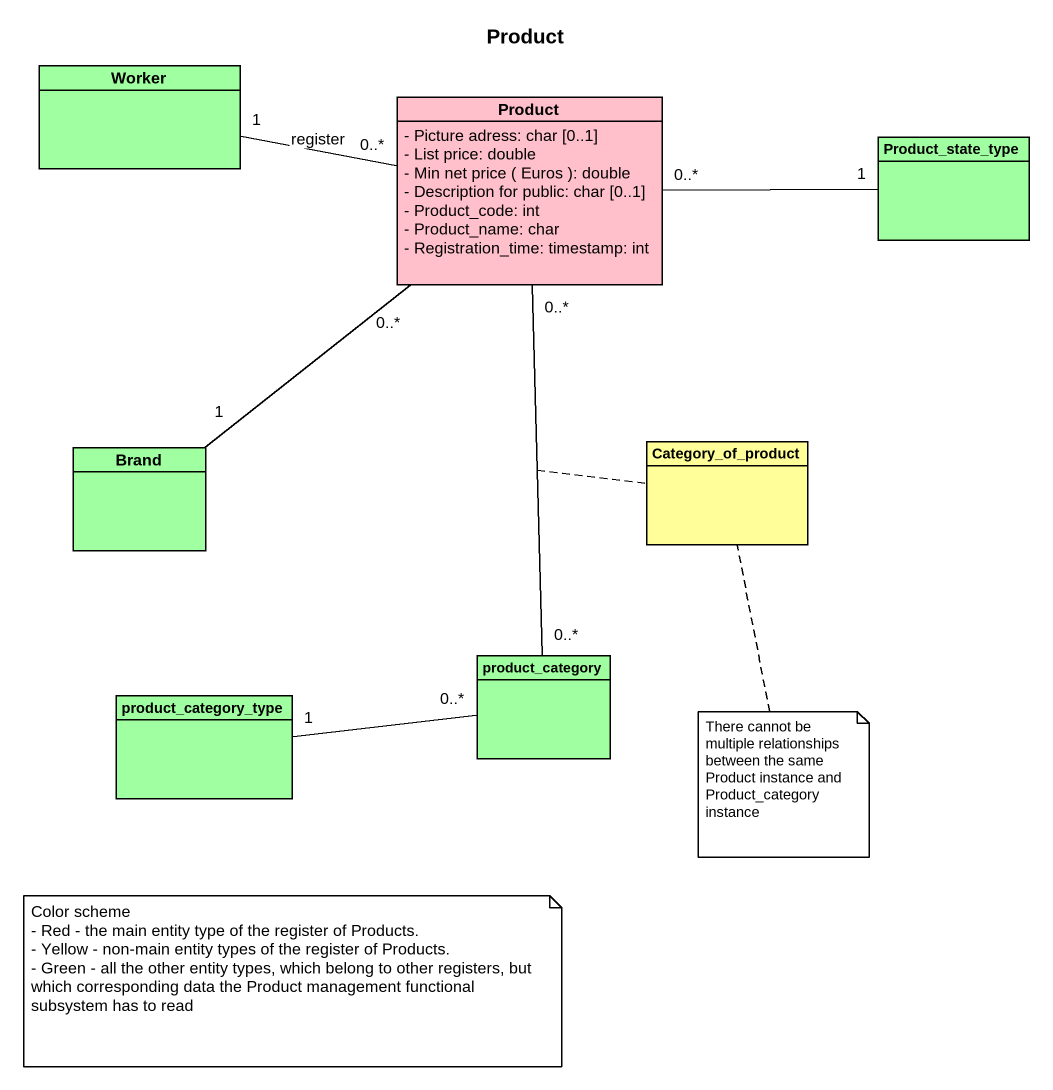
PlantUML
@startuml
title Product
hide circle
hide empty members
skinparam classAttributeIconSize 0
class Worker #A0FFA0
class Product #FFC0CB {
  - Picture adress: char [0..1]
  - List price: double
  {field} - Min net price ( Euros ): double
  - Description for public: char [0..1]
  - Product_code: int
  - Product_name: char
  - Registration_time: timestamp: int
}
class Product_state_type #A0FFA0
class Brand #A0FFA0
class Category_of_product #FFFE99
class product_category_type #A0FFA0
class product_category #A0FFA0
Worker "1" -right- "0..*" Product : register
Product_state_type "1" -left- "0..*" Product
Brand "1" -up- "0..*" Product
product_category_type "1" -right- "0..*" product_category
product_category "0..*" -up- "0..*" Product
(product_category, Product) .. Category_of_product
note bottom of Category_of_product : There cannot be multiple relationships between the same Product instance and Product_category instance
note as N2
  Color scheme
  - Red - the main entity type of the register of Products.
  - Yellow - non-main entity types of the register of Products.
  - Green - all the other entity types, which belong to other registers, but which corresponding data the Product management functional subsystem has to read
end note
@enduml
